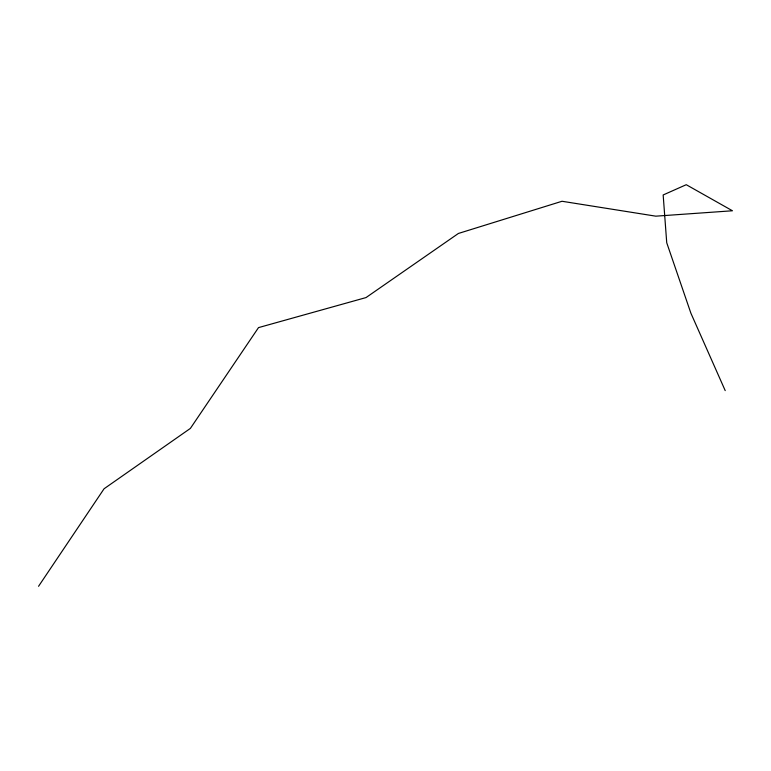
<?xml version="1.0" encoding="UTF-8"?>
<svg xmlns="http://www.w3.org/2000/svg" width="771" height="771" viewBox="0 0 771 771"><rect width="100%" height="100%" fill="white"/><g stroke="black" fill="none" stroke-linecap="round" stroke-linejoin="round"><path stroke-width="1.16" d="M38.55 586.297L104.075 488.766L190.379 428.406L258.507 327.617L366.023 297.577L458.398 233.459L562.02 201.27L655.813 216.169L732.45 210.772L686.257 184.703L663.166 194.967L666.732 242.759L690.893 313.199L725.212 390.618"/></g></svg>
